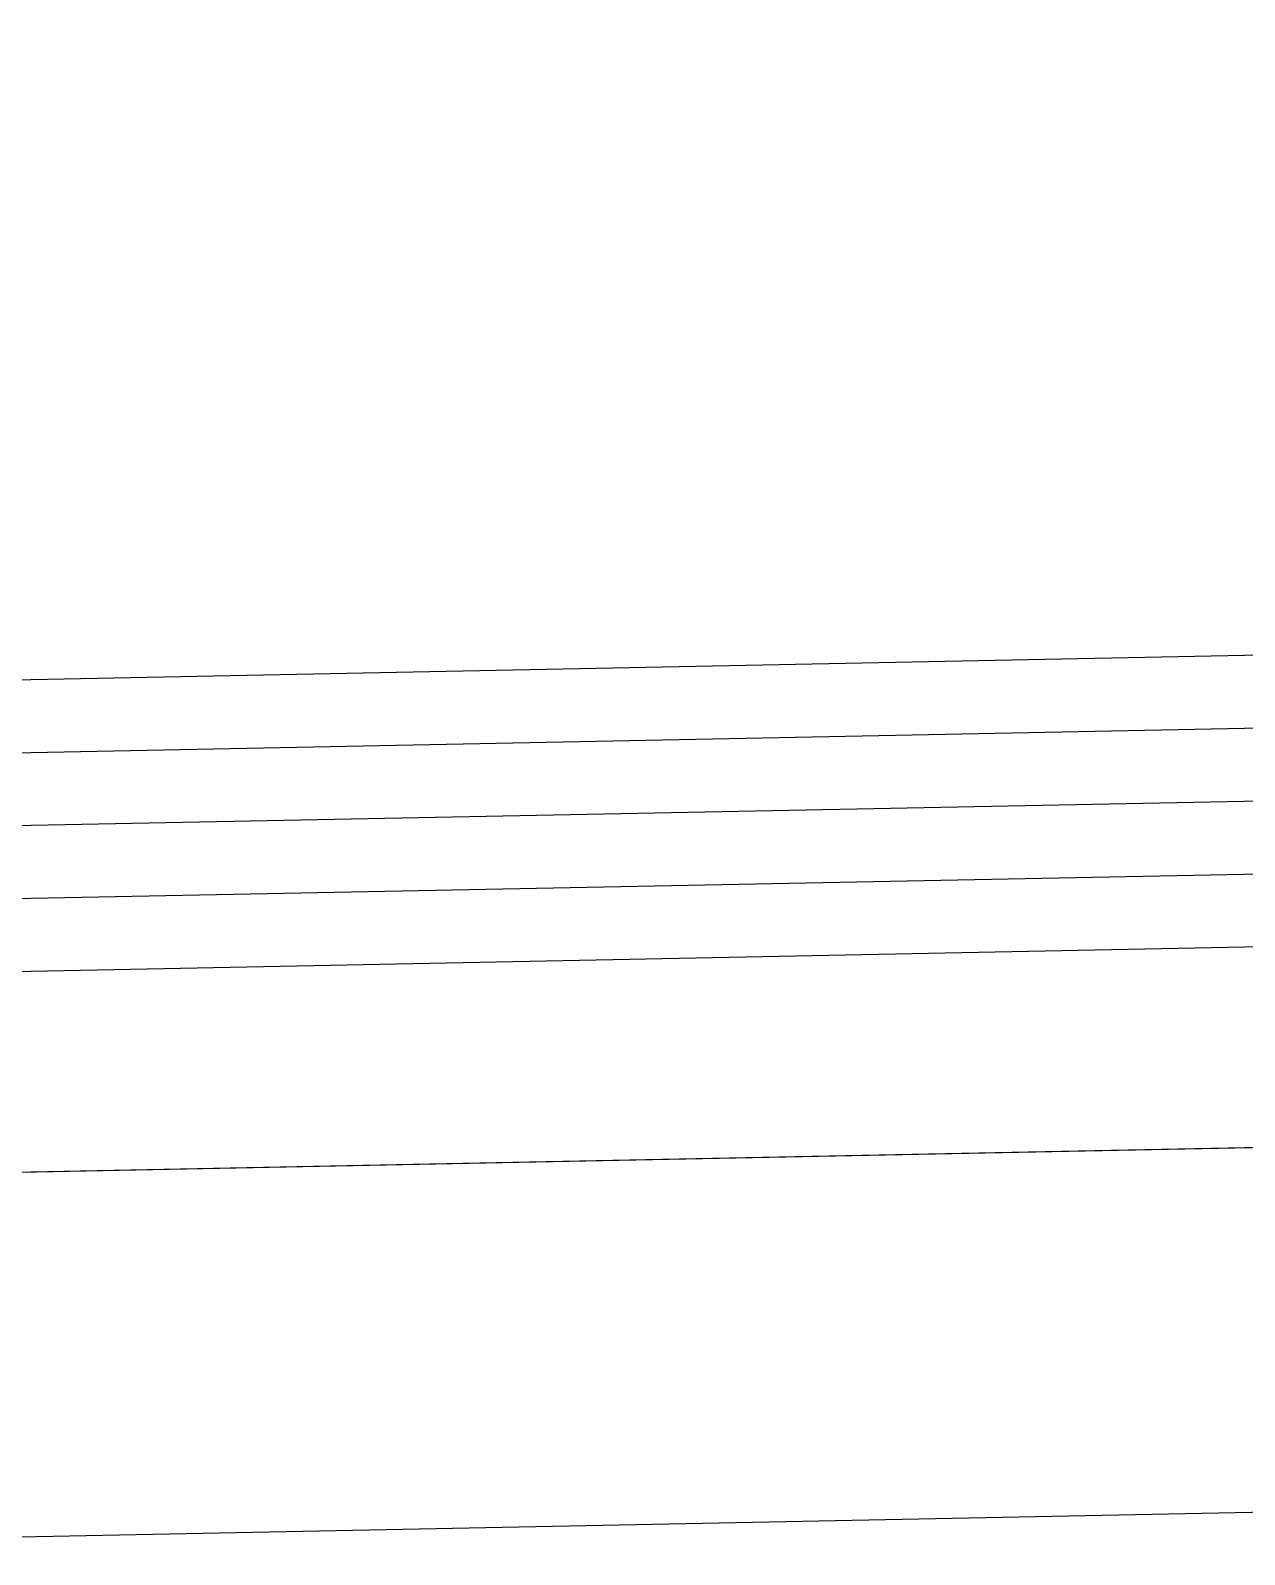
# Model space of a CAD drawing. Header units: centimetres. Extents: x 26200 to 152500, y -600 to 9300.
# Drawn here: x 129976.08 to 130009.35, y 6110.91 to 6152.69 of the extents above; entities that cross this region are included whole.
import ezdxf

# ---------------------------------------------------------------- set-up
doc = ezdxf.new("R2010")
doc.units = ezdxf.units.CM
doc.layers.add('ROTAS-MIMARI-KESIT', color=8, linetype='Continuous')

msp = doc.modelspace()

# ---------------------------------------------------------------- linework, layer by layer
at = {"layer": 'ROTAS-MIMARI-KESIT'}
for points in [[(132726.883, 6189.909), (129952.043, 6134.412)], [(132726.923, 6187.909), (129952.003, 6132.41)], [(132726.963, 6185.91), (129952.043, 6130.411)], [(132727.003, 6183.91), (129952.004, 6128.41)], [(132727.043, 6181.911), (129952.044, 6126.41)], [(132727.043, 6176.41), (129952.044, 6120.909)], [(130032.376, 6122.516), (129952.044, 6120.909)], [(130032.376, 6112.514), (129952.044, 6110.907)]]:
    msp.add_lwpolyline(points, dxfattribs=at)

doc.saveas('drawing.dxf')
